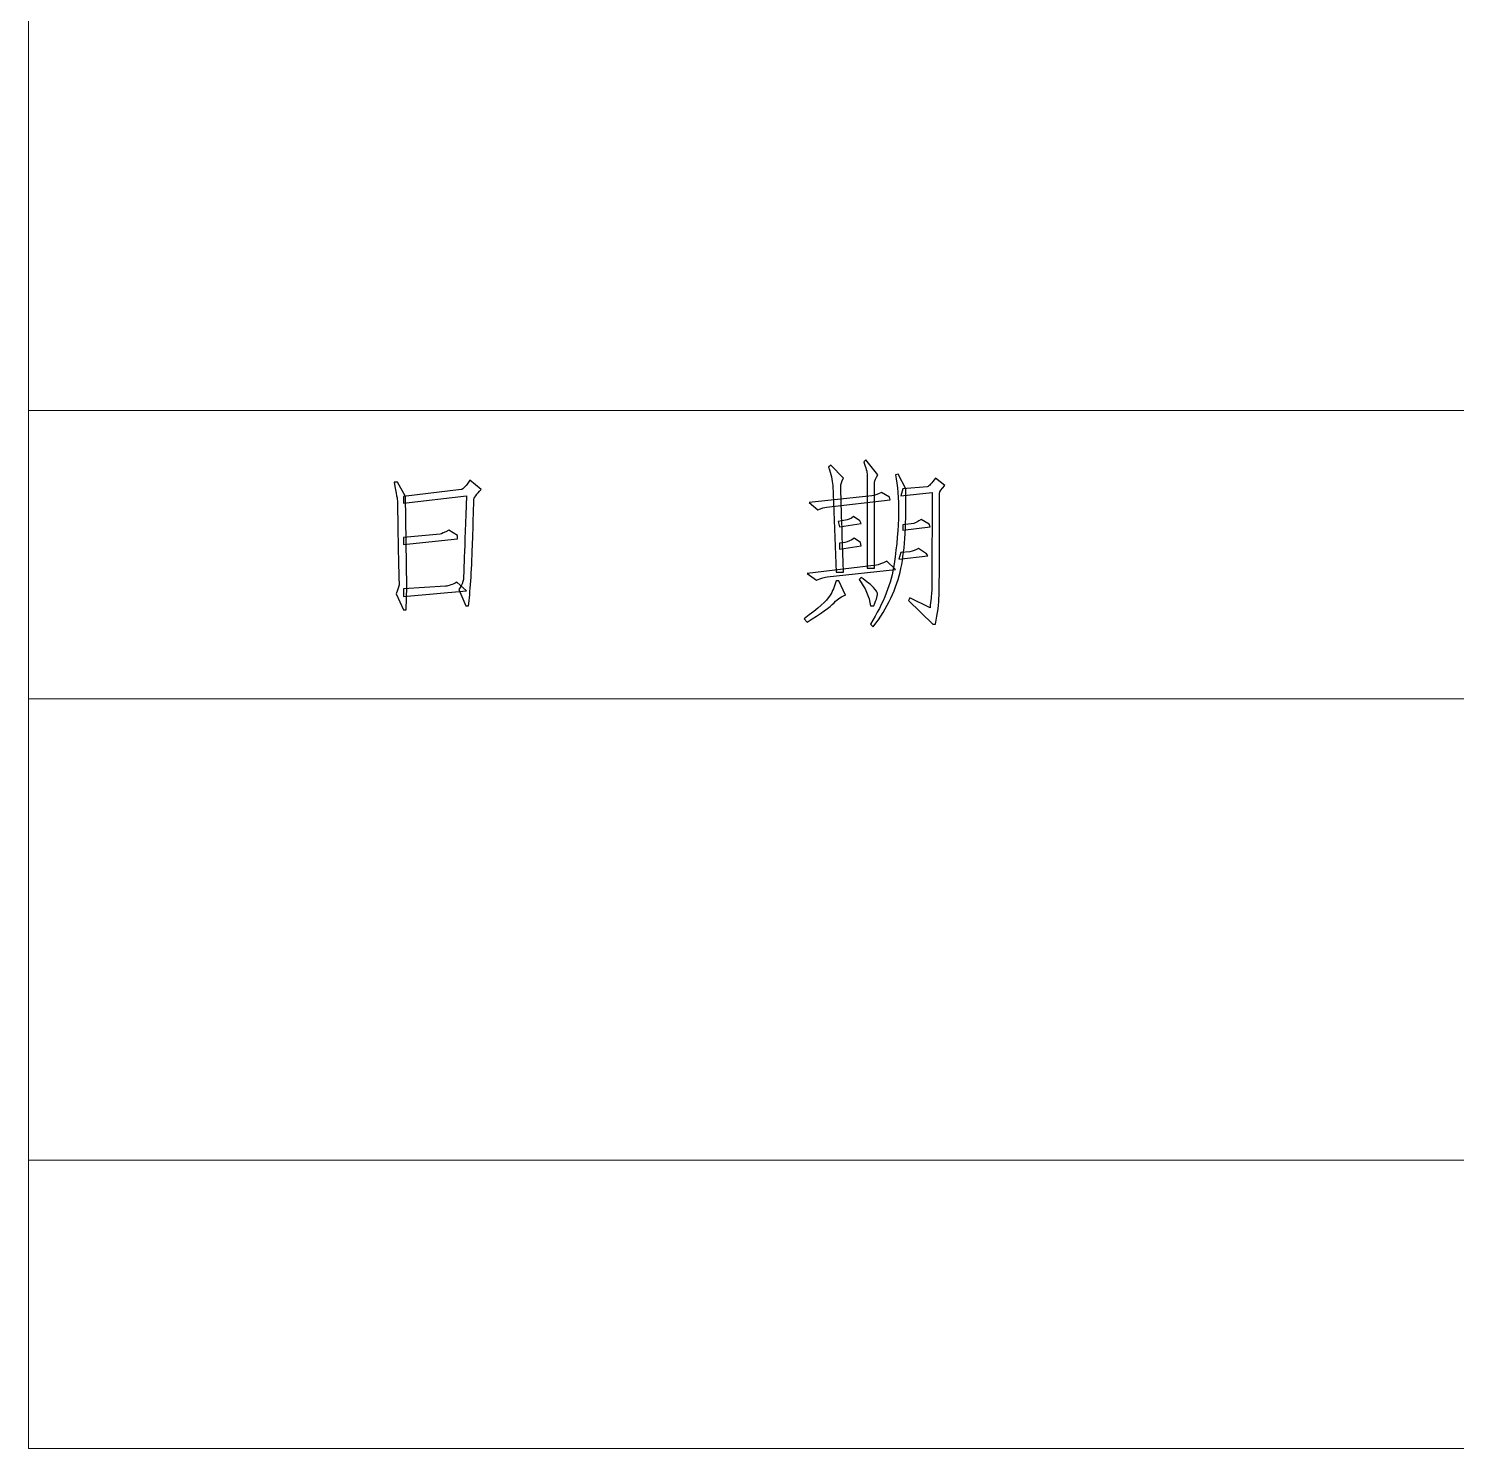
# Model space of a CAD drawing. Header units: millimetres. Extents: x -894 to 2281, y 379 to 1725.
# Drawn here: x 279 to 375.5, y 568.3 to 664.2 of the extents above; entities that cross this region are included whole.
import ezdxf

# ---------------------------------------------------------------- set-up
doc = ezdxf.new("R2010")
doc.units = ezdxf.units.MM
doc.layers.add('layer 1', color=7, linetype='Continuous')

msp = doc.modelspace()

# ---------------------------------------------------------------- linework, layer by layer
at = {"layer": 'layer 1', "color": 1, "lineweight": 9}
for points in [[(279.043, 1724.756), (279.043, 1724.756), (279.043, 568.309), (279.043, 568.309)], [(383.463, 638.396), (383.463, 638.396), (279.043, 638.396), (279.043, 638.396)], [(383.463, 618.928), (383.463, 618.928), (279.043, 618.928), (279.043, 618.928)], [(383.463, 587.778), (383.463, 587.778), (279.043, 587.778), (279.043, 587.778)], [(279.043, 568.309), (279.043, 568.309), (1156.169, 568.309), (1156.169, 568.309)]]:
    msp.add_open_spline(points, degree=3, dxfattribs=at)
at = {"layer": 'layer 1', "color": 1}
for points, knots in [([(334.082, 633.822), (333.959, 633.607), (333.899, 633.411), (333.899, 633.228), (333.899, 633.228), (333.899, 633.045), (333.959, 631.129), (334.082, 627.479), (334.082, 627.479), (334.082, 627.479), (333.58, 627.479), (333.58, 627.479), (333.58, 627.479), (333.58, 627.479), (333.352, 633.319), (333.352, 633.319), (333.352, 633.319), (333.321, 633.683), (333.229, 634.094), (333.078, 634.552), (333.078, 634.552), (333.078, 634.552), (333.214, 634.688), (333.214, 634.688), (333.214, 634.688), (333.214, 634.688), (334.082, 633.822), (334.082, 633.822)], [0, 0, 0, 0, 0.142857, 0.142857, 0.142857, 0.142857, 0.285714, 0.285714, 0.285714, 0.285714, 0.428571, 0.428571, 0.428571, 0.428571, 0.571429, 0.571429, 0.571429, 0.571429, 0.714286, 0.714286, 0.714286, 0.714286, 0.857143, 0.857143, 0.857143, 0.857143, 1, 1, 1, 1]), ([(335.679, 627.751), (335.679, 627.751), (335.679, 634.049), (335.679, 634.049), (335.679, 634.049), (335.679, 634.233), (335.603, 634.521), (335.451, 634.916), (335.451, 634.916), (335.451, 634.916), (335.587, 635.052), (335.587, 635.052), (335.587, 635.052), (335.587, 635.052), (336.409, 634.049), (336.409, 634.049), (336.409, 634.049), (336.257, 633.835), (336.181, 633.662), (336.181, 633.524), (336.181, 633.524), (336.181, 633.388), (336.181, 631.464), (336.181, 627.751), (336.181, 627.751), (336.181, 627.751), (335.679, 627.751), (335.679, 627.751)], [0, 0, 0, 0, 0.142857, 0.142857, 0.142857, 0.142857, 0.285714, 0.285714, 0.285714, 0.285714, 0.428571, 0.428571, 0.428571, 0.428571, 0.571429, 0.571429, 0.571429, 0.571429, 0.714286, 0.714286, 0.714286, 0.714286, 0.857143, 0.857143, 0.857143, 0.857143, 1, 1, 1, 1]), ([(308.249, 633.045), (308.4, 633.076), (308.597, 633.288), (308.84, 633.683), (308.84, 633.683), (308.84, 633.683), (309.617, 633.045), (309.617, 633.045), (309.617, 633.045), (309.282, 632.741), (309.115, 632.498), (309.115, 632.315), (309.115, 632.315), (309.115, 632.132), (309.084, 631.121), (309.023, 629.282), (309.023, 629.282), (308.963, 627.44), (308.872, 626.079), (308.751, 625.197), (308.751, 625.197), (308.751, 625.197), (308.568, 625.197), (308.568, 625.197), (308.568, 625.197), (308.568, 625.197), (308.11, 626.291), (308.11, 626.291), (308.11, 626.291), (308.293, 626.597), (308.393, 626.825), (308.408, 626.976), (308.408, 626.976), (308.424, 627.128), (308.492, 629.015), (308.613, 632.634), (308.613, 632.634), (308.613, 632.634), (304.37, 632.132), (304.37, 632.132), (304.37, 632.132), (304.37, 632.132), (304.37, 632.589), (304.37, 632.589), (304.37, 632.589), (304.37, 632.589), (308.249, 633.045), (308.249, 633.045)], [0, 0, 0, 0, 0.083333, 0.083333, 0.083333, 0.083333, 0.166667, 0.166667, 0.166667, 0.166667, 0.25, 0.25, 0.25, 0.25, 0.333333, 0.333333, 0.333333, 0.333333, 0.416667, 0.416667, 0.416667, 0.416667, 0.5, 0.5, 0.5, 0.5, 0.583333, 0.583333, 0.583333, 0.583333, 0.666667, 0.666667, 0.666667, 0.666667, 0.75, 0.75, 0.75, 0.75, 0.833333, 0.833333, 0.833333, 0.833333, 0.916667, 0.916667, 0.916667, 0.916667, 1, 1, 1, 1]), ([(337.503, 628.026), (337.686, 629.303), (337.785, 630.444), (337.801, 631.448), (337.801, 631.448), (337.814, 632.451), (337.746, 633.319), (337.594, 634.049), (337.594, 634.049), (337.594, 634.049), (337.777, 634.094), (337.777, 634.094), (337.777, 634.094), (337.777, 634.094), (338.28, 633.092), (338.28, 633.092), (338.28, 633.092), (338.34, 630.87), (338.233, 629.083), (337.96, 627.73), (337.96, 627.73), (337.686, 626.375), (337.063, 625.061), (336.089, 623.782), (336.089, 623.782), (336.089, 623.782), (335.906, 623.965), (335.906, 623.965), (335.906, 623.965), (336.788, 625.394), (337.322, 626.749), (337.503, 628.026)], [0, 0, 0, 0, 0.125, 0.125, 0.125, 0.125, 0.25, 0.25, 0.25, 0.25, 0.375, 0.375, 0.375, 0.375, 0.5, 0.5, 0.5, 0.5, 0.625, 0.625, 0.625, 0.625, 0.75, 0.75, 0.75, 0.75, 0.875, 0.875, 0.875, 0.875, 1, 1, 1, 1]), ([(338.463, 625.561), (338.463, 625.561), (338.552, 625.744), (338.552, 625.744), (338.552, 625.744), (338.552, 625.744), (339.923, 625.061), (339.923, 625.061), (339.923, 625.061), (339.983, 625.547), (340.02, 625.927), (340.036, 626.202), (340.036, 626.202), (340.051, 626.474), (340.059, 628.696), (340.059, 632.862), (340.059, 632.862), (340.059, 632.862), (337.96, 632.634), (337.96, 632.634), (337.96, 632.634), (337.96, 632.634), (338.097, 633.092), (338.097, 633.092), (338.097, 633.092), (338.097, 633.092), (339.74, 633.228), (339.74, 633.228), (339.74, 633.228), (339.86, 633.288), (340.043, 633.487), (340.287, 633.822), (340.287, 633.822), (340.287, 633.822), (340.925, 633.319), (340.925, 633.319), (340.925, 633.319), (340.682, 633.076), (340.561, 632.901), (340.561, 632.794), (340.561, 632.794), (340.561, 632.689), (340.561, 631.653), (340.561, 629.69), (340.561, 629.69), (340.561, 627.73), (340.554, 626.466), (340.538, 625.904), (340.538, 625.904), (340.522, 625.341), (340.439, 624.695), (340.287, 623.965), (340.287, 623.965), (340.287, 623.965), (340.104, 623.965), (340.104, 623.965), (340.104, 623.965), (340.104, 623.965), (338.463, 625.561), (338.463, 625.561)], [0, 0, 0, 0, 0.066667, 0.066667, 0.066667, 0.066667, 0.133333, 0.133333, 0.133333, 0.133333, 0.2, 0.2, 0.2, 0.2, 0.266667, 0.266667, 0.266667, 0.266667, 0.333333, 0.333333, 0.333333, 0.333333, 0.4, 0.4, 0.4, 0.4, 0.466667, 0.466667, 0.466667, 0.466667, 0.533333, 0.533333, 0.533333, 0.533333, 0.6, 0.6, 0.6, 0.6, 0.666667, 0.666667, 0.666667, 0.666667, 0.733333, 0.733333, 0.733333, 0.733333, 0.8, 0.8, 0.8, 0.8, 0.866667, 0.866667, 0.866667, 0.866667, 0.933333, 0.933333, 0.933333, 0.933333, 1, 1, 1, 1]), ([(304.507, 632.589), (304.507, 632.589), (304.598, 626.474), (304.598, 626.474), (304.598, 626.474), (304.598, 626.474), (304.551, 624.922), (304.551, 624.922), (304.551, 624.922), (304.551, 624.922), (304.37, 624.922), (304.37, 624.922), (304.37, 624.922), (304.37, 624.922), (303.868, 626.019), (303.868, 626.019), (303.868, 626.019), (304.02, 626.383), (304.088, 626.618), (304.072, 626.725), (304.072, 626.725), (304.057, 626.832), (304.036, 627.759), (304.004, 629.509), (304.004, 629.509), (303.973, 631.258), (303.96, 632.171), (303.96, 632.247), (303.96, 632.247), (303.96, 632.323), (303.884, 632.757), (303.73, 633.547), (303.73, 633.547), (303.73, 633.547), (303.96, 633.547), (303.96, 633.547), (303.96, 633.547), (303.96, 633.547), (304.507, 632.589), (304.507, 632.589)], [0, 0, 0, 0, 0.1, 0.1, 0.1, 0.1, 0.2, 0.2, 0.2, 0.2, 0.3, 0.3, 0.3, 0.3, 0.4, 0.4, 0.4, 0.4, 0.5, 0.5, 0.5, 0.5, 0.6, 0.6, 0.6, 0.6, 0.7, 0.7, 0.7, 0.7, 0.8, 0.8, 0.8, 0.8, 0.9, 0.9, 0.9, 0.9, 1, 1, 1, 1]), ([(332.941, 631.859), (332.787, 631.859), (332.591, 631.799), (332.347, 631.676), (332.347, 631.676), (332.347, 631.676), (331.754, 632.179), (331.754, 632.179), (331.754, 632.179), (331.754, 632.179), (335.998, 632.634), (335.998, 632.634), (335.998, 632.634), (336.15, 632.634), (336.362, 632.71), (336.636, 632.862), (336.636, 632.862), (336.636, 632.862), (337.183, 632.543), (337.183, 632.543), (337.183, 632.543), (337.183, 632.543), (337.23, 632.362), (337.23, 632.362), (337.23, 632.362), (337.23, 632.362), (332.941, 631.859), (332.941, 631.859)], [0, 0, 0, 0, 0.142857, 0.142857, 0.142857, 0.142857, 0.285714, 0.285714, 0.285714, 0.285714, 0.428571, 0.428571, 0.428571, 0.428571, 0.571429, 0.571429, 0.571429, 0.571429, 0.714286, 0.714286, 0.714286, 0.714286, 0.857143, 0.857143, 0.857143, 0.857143, 1, 1, 1, 1]), ([(334.765, 631.221), (334.765, 631.221), (335.176, 630.946), (335.176, 630.946), (335.176, 630.946), (335.176, 630.946), (335.268, 630.763), (335.268, 630.763), (335.268, 630.763), (335.268, 630.763), (333.808, 630.535), (333.808, 630.535), (333.808, 630.535), (333.808, 630.535), (333.716, 630.901), (333.716, 630.901), (333.716, 630.901), (333.716, 630.901), (334.218, 630.991), (334.218, 630.991), (334.218, 630.991), (334.37, 630.991), (334.553, 631.069), (334.765, 631.221)], [0, 0, 0, 0, 0.166667, 0.166667, 0.166667, 0.166667, 0.333333, 0.333333, 0.333333, 0.333333, 0.5, 0.5, 0.5, 0.5, 0.666667, 0.666667, 0.666667, 0.666667, 0.833333, 0.833333, 0.833333, 0.833333, 1, 1, 1, 1]), ([(339.876, 630.718), (339.876, 630.718), (339.923, 630.535), (339.923, 630.535), (339.923, 630.535), (339.923, 630.535), (338.097, 630.308), (338.097, 630.308), (338.097, 630.308), (338.097, 630.308), (338.097, 630.672), (338.097, 630.672), (338.097, 630.672), (338.097, 630.672), (338.827, 630.763), (338.827, 630.763), (338.827, 630.763), (338.949, 630.794), (339.115, 630.886), (339.329, 631.038), (339.329, 631.038), (339.329, 631.038), (339.876, 630.718), (339.876, 630.718)], [0, 0, 0, 0, 0.166667, 0.166667, 0.166667, 0.166667, 0.333333, 0.333333, 0.333333, 0.333333, 0.5, 0.5, 0.5, 0.5, 0.666667, 0.666667, 0.666667, 0.666667, 0.833333, 0.833333, 0.833333, 0.833333, 1, 1, 1, 1]), ([(307.427, 630.308), (307.427, 630.308), (308.021, 629.941), (308.021, 629.941), (308.021, 629.941), (308.021, 629.941), (308.021, 629.714), (308.021, 629.714), (308.021, 629.714), (308.021, 629.714), (304.37, 629.35), (304.37, 629.35), (304.37, 629.35), (304.37, 629.35), (304.37, 629.805), (304.37, 629.805), (304.37, 629.805), (304.37, 629.805), (306.833, 630.033), (306.833, 630.033), (306.833, 630.033), (306.925, 630.064), (307.123, 630.156), (307.427, 630.308)], [0, 0, 0, 0, 0.166667, 0.166667, 0.166667, 0.166667, 0.333333, 0.333333, 0.333333, 0.333333, 0.5, 0.5, 0.5, 0.5, 0.666667, 0.666667, 0.666667, 0.666667, 0.833333, 0.833333, 0.833333, 0.833333, 1, 1, 1, 1]), ([(335.268, 629.258), (335.268, 629.258), (333.808, 629.03), (333.808, 629.03), (333.808, 629.03), (333.808, 629.03), (333.808, 629.441), (333.808, 629.441), (333.808, 629.441), (333.808, 629.441), (334.172, 629.486), (334.172, 629.486), (334.172, 629.486), (334.386, 629.517), (334.598, 629.609), (334.812, 629.761), (334.812, 629.761), (334.812, 629.761), (335.221, 629.486), (335.221, 629.486), (335.221, 629.486), (335.221, 629.486), (335.268, 629.258), (335.268, 629.258)], [0, 0, 0, 0, 0.166667, 0.166667, 0.166667, 0.166667, 0.333333, 0.333333, 0.333333, 0.333333, 0.5, 0.5, 0.5, 0.5, 0.666667, 0.666667, 0.666667, 0.666667, 0.833333, 0.833333, 0.833333, 0.833333, 1, 1, 1, 1]), ([(339.146, 629.075), (339.146, 629.075), (339.693, 628.711), (339.693, 628.711), (339.693, 628.711), (339.693, 628.711), (339.784, 628.573), (339.784, 628.573), (339.784, 628.573), (339.784, 628.573), (337.822, 628.345), (337.822, 628.345), (337.822, 628.345), (337.822, 628.345), (337.96, 628.801), (337.96, 628.801), (337.96, 628.801), (337.96, 628.801), (338.552, 628.847), (338.552, 628.847), (338.552, 628.847), (338.766, 628.879), (338.963, 628.955), (339.146, 629.075)], [0, 0, 0, 0, 0.166667, 0.166667, 0.166667, 0.166667, 0.333333, 0.333333, 0.333333, 0.333333, 0.5, 0.5, 0.5, 0.5, 0.666667, 0.666667, 0.666667, 0.666667, 0.833333, 0.833333, 0.833333, 0.833333, 1, 1, 1, 1]), ([(332.986, 627.159), (332.834, 627.128), (332.591, 627.052), (332.256, 626.932), (332.256, 626.932), (332.256, 626.932), (331.617, 627.387), (331.617, 627.387), (331.617, 627.387), (331.617, 627.387), (336.317, 627.934), (336.317, 627.934), (336.317, 627.934), (336.438, 627.965), (336.668, 628.057), (337.002, 628.209), (337.002, 628.209), (337.002, 628.209), (337.594, 627.662), (337.594, 627.662), (337.594, 627.662), (337.594, 627.662), (332.986, 627.159), (332.986, 627.159)], [0, 0, 0, 0, 0.166667, 0.166667, 0.166667, 0.166667, 0.333333, 0.333333, 0.333333, 0.333333, 0.5, 0.5, 0.5, 0.5, 0.666667, 0.666667, 0.666667, 0.666667, 0.833333, 0.833333, 0.833333, 0.833333, 1, 1, 1, 1]), ([(331.617, 624.101), (331.617, 624.101), (331.434, 624.331), (331.434, 624.331), (331.434, 624.331), (332.379, 625.03), (332.947, 625.54), (333.146, 625.859), (333.146, 625.859), (333.344, 626.178), (333.488, 626.521), (333.58, 626.885), (333.58, 626.885), (333.58, 626.885), (333.761, 626.885), (333.761, 626.885), (333.761, 626.885), (333.761, 626.885), (334.218, 625.927), (334.218, 625.927), (334.218, 625.927), (333.975, 625.867), (333.716, 625.692), (333.442, 625.401), (333.442, 625.401), (333.169, 625.113), (332.56, 624.679), (331.617, 624.101)], [0, 0, 0, 0, 0.142857, 0.142857, 0.142857, 0.142857, 0.285714, 0.285714, 0.285714, 0.285714, 0.428571, 0.428571, 0.428571, 0.428571, 0.571429, 0.571429, 0.571429, 0.571429, 0.714286, 0.714286, 0.714286, 0.714286, 0.857143, 0.857143, 0.857143, 0.857143, 1, 1, 1, 1]), ([(335.906, 625.197), (335.815, 625.836), (335.556, 626.429), (335.132, 626.976), (335.132, 626.976), (335.132, 626.976), (335.268, 627.113), (335.268, 627.113), (335.268, 627.113), (335.663, 626.84), (335.945, 626.61), (336.111, 626.429), (336.111, 626.429), (336.278, 626.246), (336.37, 626.118), (336.385, 626.04), (336.385, 626.04), (336.401, 625.964), (336.317, 625.684), (336.134, 625.197), (336.134, 625.197), (336.134, 625.197), (335.906, 625.197), (335.906, 625.197)], [0, 0, 0, 0, 0.166667, 0.166667, 0.166667, 0.166667, 0.333333, 0.333333, 0.333333, 0.333333, 0.5, 0.5, 0.5, 0.5, 0.666667, 0.666667, 0.666667, 0.666667, 0.833333, 0.833333, 0.833333, 0.833333, 1, 1, 1, 1]), ([(304.37, 626.338), (304.37, 626.338), (307.199, 626.521), (307.199, 626.521), (307.199, 626.521), (307.411, 626.55), (307.67, 626.642), (307.974, 626.793), (307.974, 626.793), (307.974, 626.793), (308.613, 626.202), (308.613, 626.202), (308.613, 626.202), (308.613, 626.202), (304.37, 625.836), (304.37, 625.836), (304.37, 625.836), (304.37, 625.836), (304.37, 626.338), (304.37, 626.338)], [0, 0, 0, 0, 0.2, 0.2, 0.2, 0.2, 0.4, 0.4, 0.4, 0.4, 0.6, 0.6, 0.6, 0.6, 0.8, 0.8, 0.8, 0.8, 1, 1, 1, 1])]:
    msp.add_open_spline(points, degree=3, knots=knots, dxfattribs=at)

doc.saveas('drawing.dxf')
